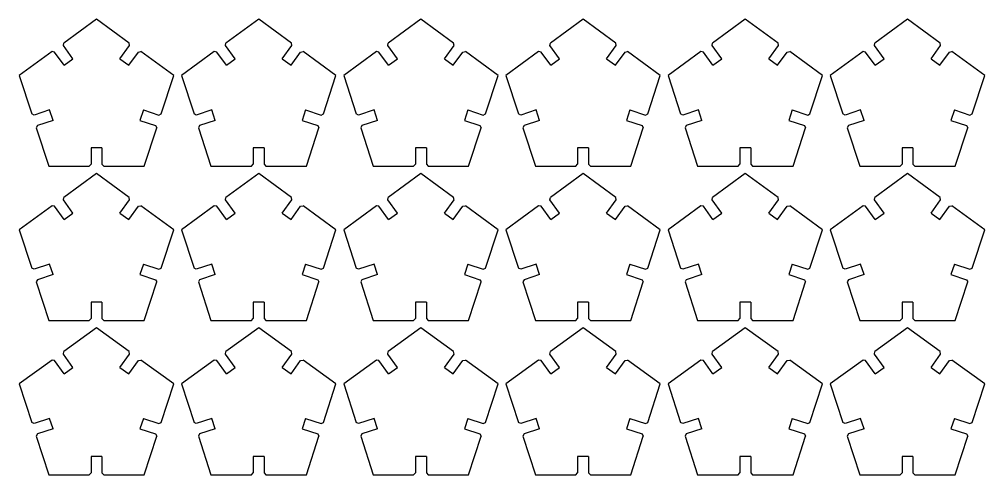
# Model space of a CAD drawing. Extents: x 13 to 1525, y 926 to 1281.
# Drawn here: x 772 to 1525, y 926 to 1281 of the extents above; entities that cross this region are included whole.
import ezdxf

# ---------------------------------------------------------------- set-up
doc = ezdxf.new("R2010")
doc.units = 0
doc.layers.get('0').update_dxf_attribs({"linetype": 'CONTINUOUS'})

msp = doc.modelspace()

# ---------------------------------------------------------------- linework, layer by layer
at = {"color": 7}
for points in [[(832.244523, 1280.557995), (806.73688, 1262.0256)], [(857.75217, 1262.0256), (832.244523, 1280.557995)], [(958.716573, 1280.557995), (933.20893, 1262.0256)], [(984.22422, 1262.0256), (958.716573, 1280.557995)], [(1085.188698, 1280.557995), (1059.681055, 1262.0256)], [(1110.696345, 1262.0256), (1085.188698, 1280.557995)], [(1211.660748, 1280.557995), (1186.153106, 1262.0256)], [(1237.168395, 1262.0256), (1211.660748, 1280.557995)], [(1338.132873, 1280.557995), (1312.625231, 1262.0256)], [(1363.64052, 1262.0256), (1338.132873, 1280.557995)], [(1464.604923, 1280.557995), (1439.097281, 1262.0256)], [(1490.11257, 1262.0256), (1464.604923, 1280.557995)], [(806.423328, 1260.0459), (806.73688, 1262.0256)], [(807.04123, 1244.727675), (813.921063, 1249.726125), (806.423328, 1260.0459)], [(850.567988, 1249.726125), (858.065722, 1260.0459)], [(858.065722, 1260.0459), (857.75217, 1262.0256)], [(932.895378, 1260.0459), (933.20893, 1262.0256)], [(933.51328, 1244.727675), (940.393113, 1249.726125), (932.895378, 1260.0459)], [(977.040037, 1249.726125), (984.537772, 1260.0459)], [(984.537772, 1260.0459), (984.22422, 1262.0256)], [(1059.367503, 1260.0459), (1059.681055, 1262.0256)], [(1059.985405, 1244.727675), (1066.865238, 1249.726125), (1059.367503, 1260.0459)], [(1103.512162, 1249.726125), (1111.009897, 1260.0459)], [(1111.009897, 1260.0459), (1110.696345, 1262.0256)], [(1185.839553, 1260.0459), (1186.153106, 1262.0256)], [(1186.457455, 1244.727675), (1193.337288, 1249.726125), (1185.839553, 1260.0459)], [(1229.984213, 1249.726125), (1237.481947, 1260.0459)], [(1237.481947, 1260.0459), (1237.168395, 1262.0256)], [(1312.311678, 1260.0459), (1312.625231, 1262.0256)], [(1312.92958, 1244.727675), (1319.809413, 1249.726125), (1312.311678, 1260.0459)], [(1356.456338, 1249.726125), (1363.954072, 1260.0459)], [(1363.954072, 1260.0459), (1363.64052, 1262.0256)], [(1438.783728, 1260.0459), (1439.097281, 1262.0256)], [(1439.401631, 1244.727675), (1446.281463, 1249.726125), (1438.783728, 1260.0459)], [(1482.928388, 1249.726125), (1490.426123, 1260.0459)], [(1490.426123, 1260.0459), (1490.11257, 1262.0256)], [(797.563781, 1255.36095), (772.056138, 1236.8286)], [(799.543496, 1255.047375), (797.563781, 1255.36095)], [(807.04123, 1244.727675), (799.543496, 1255.047375)], [(850.567988, 1249.726125), (857.44782, 1244.727675), (864.945555, 1255.047375)], [(864.945555, 1255.047375), (866.92527, 1255.36095)], [(892.432913, 1236.8286), (866.92527, 1255.36095)], [(924.03583, 1255.36095), (898.528188, 1236.8286)], [(926.015545, 1255.047375), (924.03583, 1255.36095)], [(933.51328, 1244.727675), (926.015545, 1255.047375)], [(977.040037, 1249.726125), (983.91987, 1244.727675), (991.417605, 1255.047375)], [(991.417605, 1255.047375), (993.39732, 1255.36095)], [(1018.904962, 1236.8286), (993.39732, 1255.36095)], [(1050.507955, 1255.36095), (1025.000313, 1236.8286)], [(1052.48767, 1255.047375), (1050.507955, 1255.36095)], [(1059.985405, 1244.727675), (1052.48767, 1255.047375)], [(1103.512162, 1249.726125), (1110.391995, 1244.727675), (1117.88973, 1255.047375)], [(1117.88973, 1255.047375), (1119.869445, 1255.36095)], [(1145.377088, 1236.8286), (1119.869445, 1255.36095)], [(1176.980006, 1255.36095), (1151.472363, 1236.8286)], [(1178.959721, 1255.047375), (1176.980006, 1255.36095)], [(1186.457455, 1244.727675), (1178.959721, 1255.047375)], [(1229.984213, 1249.726125), (1236.864045, 1244.727675), (1244.36178, 1255.047375)], [(1244.36178, 1255.047375), (1246.341495, 1255.36095)], [(1271.849137, 1236.8286), (1246.341495, 1255.36095)], [(1303.452131, 1255.36095), (1277.944488, 1236.8286)], [(1305.431846, 1255.047375), (1303.452131, 1255.36095)], [(1312.92958, 1244.727675), (1305.431846, 1255.047375)], [(1356.456338, 1249.726125), (1363.33617, 1244.727675), (1370.833905, 1255.047375)], [(1370.833905, 1255.047375), (1372.81362, 1255.36095)], [(1398.321263, 1236.8286), (1372.81362, 1255.36095)], [(1429.924181, 1255.36095), (1404.416538, 1236.8286)], [(1431.903896, 1255.047375), (1429.924181, 1255.36095)], [(1439.401631, 1244.727675), (1431.903896, 1255.047375)], [(1482.928388, 1249.726125), (1489.80822, 1244.727675), (1497.305955, 1255.047375)], [(1497.305955, 1255.047375), (1499.28567, 1255.36095)], [(1524.793312, 1236.8286), (1499.28567, 1255.36095)], [(772.056138, 1236.8286), (781.799186, 1206.84255)], [(882.689865, 1206.84255), (892.432913, 1236.8286)], [(898.528188, 1236.8286), (908.271235, 1206.84255)], [(1009.161915, 1206.84255), (1018.904962, 1236.8286)], [(1025.000313, 1236.8286), (1034.74336, 1206.84255)], [(1135.63404, 1206.84255), (1145.377088, 1236.8286)], [(1151.472363, 1236.8286), (1161.21541, 1206.84255)], [(1262.10609, 1206.84255), (1271.849137, 1236.8286)], [(1277.944488, 1236.8286), (1287.687535, 1206.84255)], [(1388.578215, 1206.84255), (1398.321263, 1236.8286)], [(1404.416538, 1236.8286), (1414.159586, 1206.84255)], [(1515.050265, 1206.84255), (1524.793312, 1236.8286)], [(783.585116, 1205.932575), (781.799186, 1206.84255)], [(795.716703, 1209.87435), (783.585116, 1205.932575)], [(798.344568, 1201.78665), (795.716703, 1209.87435)], [(868.772348, 1209.87435), (866.144483, 1201.78665), (878.27607, 1197.8448)], [(868.772348, 1209.87435), (880.903935, 1205.932575)], [(880.903935, 1205.932575), (882.689865, 1206.84255)], [(910.057165, 1205.932575), (908.271235, 1206.84255)], [(922.188753, 1209.87435), (910.057165, 1205.932575)], [(924.816618, 1201.78665), (922.188753, 1209.87435)], [(995.244397, 1209.87435), (992.616532, 1201.78665), (1004.74812, 1197.8448)], [(995.244397, 1209.87435), (1007.375985, 1205.932575)], [(1007.375985, 1205.932575), (1009.161915, 1206.84255)], [(1036.52929, 1205.932575), (1034.74336, 1206.84255)], [(1048.660878, 1209.87435), (1036.52929, 1205.932575)], [(1051.288743, 1201.78665), (1048.660878, 1209.87435)], [(1121.716522, 1209.87435), (1119.088657, 1201.78665), (1131.220245, 1197.8448)], [(1121.716522, 1209.87435), (1133.84811, 1205.932575)], [(1133.84811, 1205.932575), (1135.63404, 1206.84255)], [(1163.00134, 1205.932575), (1161.21541, 1206.84255)], [(1175.132928, 1209.87435), (1163.00134, 1205.932575)], [(1177.760793, 1201.78665), (1175.132928, 1209.87435)], [(1248.188572, 1209.87435), (1245.560708, 1201.78665), (1257.692295, 1197.8448)], [(1248.188572, 1209.87435), (1260.32016, 1205.932575)], [(1260.32016, 1205.932575), (1262.10609, 1206.84255)], [(1289.473465, 1205.932575), (1287.687535, 1206.84255)], [(1301.605053, 1209.87435), (1289.473465, 1205.932575)], [(1304.232918, 1201.78665), (1301.605053, 1209.87435)], [(1374.660697, 1209.87435), (1372.032833, 1201.78665), (1384.16442, 1197.8448)], [(1374.660697, 1209.87435), (1386.792285, 1205.932575)], [(1386.792285, 1205.932575), (1388.578215, 1206.84255)], [(1415.945516, 1205.932575), (1414.159586, 1206.84255)], [(1428.077103, 1209.87435), (1415.945516, 1205.932575)], [(1430.704968, 1201.78665), (1428.077103, 1209.87435)], [(1501.132748, 1209.87435), (1498.504883, 1201.78665), (1510.63647, 1197.8448)], [(1501.132748, 1209.87435), (1513.264335, 1205.932575)], [(1513.264335, 1205.932575), (1515.050265, 1206.84255)], [(786.212981, 1197.8448), (785.303006, 1196.0589)], [(798.344568, 1201.78665), (786.212981, 1197.8448)], [(878.27607, 1197.8448), (879.186045, 1196.0589)], [(912.68503, 1197.8448), (911.775055, 1196.0589)], [(924.816618, 1201.78665), (912.68503, 1197.8448)], [(1004.74812, 1197.8448), (1005.658095, 1196.0589)], [(1039.157155, 1197.8448), (1038.24718, 1196.0589)], [(1051.288743, 1201.78665), (1039.157155, 1197.8448)], [(1131.220245, 1197.8448), (1132.13022, 1196.0589)], [(1165.629205, 1197.8448), (1164.71923, 1196.0589)], [(1177.760793, 1201.78665), (1165.629205, 1197.8448)], [(1257.692295, 1197.8448), (1258.60227, 1196.0589)], [(1292.10133, 1197.8448), (1291.191355, 1196.0589)], [(1304.232918, 1201.78665), (1292.10133, 1197.8448)], [(1384.16442, 1197.8448), (1385.074395, 1196.0589)], [(1418.57338, 1197.8448), (1417.663405, 1196.0589)], [(1430.704968, 1201.78665), (1418.57338, 1197.8448)], [(1510.63647, 1197.8448), (1511.546445, 1196.0589)], [(785.303006, 1196.0589), (795.046053, 1166.07285)], [(869.442998, 1166.07285), (879.186045, 1196.0589)], [(911.775055, 1196.0589), (921.518103, 1166.07285)], [(995.915047, 1166.07285), (1005.658095, 1196.0589)], [(1038.24718, 1196.0589), (1047.990228, 1166.07285)], [(1122.387172, 1166.07285), (1132.13022, 1196.0589)], [(1164.71923, 1196.0589), (1174.462278, 1166.07285)], [(1248.859222, 1166.07285), (1258.60227, 1196.0589)], [(1291.191355, 1196.0589), (1300.934403, 1166.07285)], [(1375.331347, 1166.07285), (1385.074395, 1196.0589)], [(1417.663405, 1196.0589), (1427.406453, 1166.07285)], [(1501.803398, 1166.07285), (1511.546445, 1196.0589)], [(836.496495, 1180.246125), (827.992555, 1180.246125)], [(827.992555, 1180.246125), (827.992555, 1167.4902)], [(836.496495, 1180.246125), (836.496495, 1167.4902)], [(962.968545, 1180.246125), (954.464605, 1180.246125)], [(954.464605, 1180.246125), (954.464605, 1167.4902)], [(962.968545, 1180.246125), (962.968545, 1167.4902)], [(1089.44067, 1180.246125), (1080.93673, 1180.246125)], [(1080.93673, 1180.246125), (1080.93673, 1167.4902)], [(1089.44067, 1180.246125), (1089.44067, 1167.4902)], [(1215.91272, 1180.246125), (1207.40878, 1180.246125)], [(1207.40878, 1180.246125), (1207.40878, 1167.4902)], [(1215.91272, 1180.246125), (1215.91272, 1167.4902)], [(1342.384845, 1180.246125), (1333.880905, 1180.246125)], [(1333.880905, 1180.246125), (1333.880905, 1167.4902)], [(1342.384845, 1180.246125), (1342.384845, 1167.4902)], [(1468.856895, 1180.246125), (1460.352956, 1180.246125)], [(1460.352956, 1180.246125), (1460.352956, 1167.4902)], [(1468.856895, 1180.246125), (1468.856895, 1167.4902)], [(826.575236, 1166.07285), (827.992555, 1167.4902)], [(836.496495, 1167.4902), (837.913815, 1166.07285)], [(953.047285, 1166.07285), (954.464605, 1167.4902)], [(962.968545, 1167.4902), (964.385865, 1166.07285)], [(1079.51941, 1166.07285), (1080.93673, 1167.4902)], [(1089.44067, 1167.4902), (1090.85799, 1166.07285)], [(1205.99146, 1166.07285), (1207.40878, 1167.4902)], [(1215.91272, 1167.4902), (1217.33004, 1166.07285)], [(1332.463585, 1166.07285), (1333.880905, 1167.4902)], [(1342.384845, 1167.4902), (1343.802165, 1166.07285)], [(1458.935635, 1166.07285), (1460.352956, 1167.4902)], [(1468.856895, 1167.4902), (1470.274215, 1166.07285)], [(795.046053, 1166.07285), (826.575235, 1166.07285)], [(832.244523, 1160.272162), (806.73688, 1141.739767)], [(857.75217, 1141.739767), (832.244523, 1160.272162)], [(837.913815, 1166.07285), (869.442998, 1166.07285)], [(921.518103, 1166.07285), (953.047285, 1166.07285)], [(958.716573, 1160.272162), (933.20893, 1141.739767)], [(984.22422, 1141.739767), (958.716573, 1160.272162)], [(964.385865, 1166.07285), (995.915047, 1166.07285)], [(1047.990228, 1166.07285), (1079.51941, 1166.07285)], [(1085.188698, 1160.272162), (1059.681055, 1141.739767)], [(1110.696345, 1141.739767), (1085.188698, 1160.272162)], [(1090.85799, 1166.07285), (1122.387172, 1166.07285)], [(1174.462278, 1166.07285), (1205.99146, 1166.07285)], [(1211.660748, 1160.272162), (1186.153106, 1141.739767)], [(1237.168395, 1141.739767), (1211.660748, 1160.272162)], [(1217.33004, 1166.07285), (1248.859222, 1166.07285)], [(1300.934403, 1166.07285), (1332.463585, 1166.07285)], [(1338.132873, 1160.272162), (1312.625231, 1141.739767)], [(1363.64052, 1141.739767), (1338.132873, 1160.272162)], [(1343.802165, 1166.07285), (1375.331347, 1166.07285)], [(1427.406453, 1166.07285), (1458.935635, 1166.07285)], [(1464.604923, 1160.272162), (1439.097281, 1141.739767)], [(1490.11257, 1141.739767), (1464.604923, 1160.272162)], [(1470.274215, 1166.07285), (1501.803398, 1166.07285)], [(806.423328, 1139.760067), (806.73688, 1141.739767)], [(807.04123, 1124.441842), (813.921063, 1129.440292), (806.423328, 1139.760067)], [(850.567988, 1129.440292), (858.065722, 1139.760067)], [(858.065722, 1139.760067), (857.75217, 1141.739767)], [(932.895378, 1139.760067), (933.20893, 1141.739767)], [(933.51328, 1124.441842), (940.393113, 1129.440292), (932.895378, 1139.760067)], [(977.040037, 1129.440292), (984.537772, 1139.760067)], [(984.537772, 1139.760067), (984.22422, 1141.739767)], [(1059.367503, 1139.760067), (1059.681055, 1141.739767)], [(1059.985405, 1124.441842), (1066.865238, 1129.440292), (1059.367503, 1139.760067)], [(1103.512162, 1129.440292), (1111.009897, 1139.760067)], [(1111.009897, 1139.760067), (1110.696345, 1141.739767)], [(1185.839553, 1139.760067), (1186.153106, 1141.739767)], [(1186.457455, 1124.441842), (1193.337288, 1129.440292), (1185.839553, 1139.760067)], [(1229.984213, 1129.440292), (1237.481947, 1139.760067)], [(1237.481947, 1139.760067), (1237.168395, 1141.739767)], [(1312.311678, 1139.760067), (1312.625231, 1141.739767)], [(1312.92958, 1124.441842), (1319.809413, 1129.440292), (1312.311678, 1139.760067)], [(1356.456338, 1129.440292), (1363.954072, 1139.760067)], [(1363.954072, 1139.760067), (1363.64052, 1141.739767)], [(1438.783728, 1139.760067), (1439.097281, 1141.739767)], [(1439.401631, 1124.441842), (1446.281463, 1129.440292), (1438.783728, 1139.760067)], [(1482.928388, 1129.440292), (1490.426123, 1139.760067)], [(1490.426123, 1139.760067), (1490.11257, 1141.739767)], [(797.563781, 1135.075118), (772.056138, 1116.542768)], [(799.543496, 1134.761542), (797.563781, 1135.075118)], [(807.04123, 1124.441842), (799.543496, 1134.761542)], [(850.567988, 1129.440292), (857.44782, 1124.441842), (864.945555, 1134.761542)], [(864.945555, 1134.761542), (866.92527, 1135.075118)], [(892.432913, 1116.542768), (866.92527, 1135.075118)], [(924.03583, 1135.075118), (898.528188, 1116.542768)], [(926.015545, 1134.761542), (924.03583, 1135.075118)], [(933.51328, 1124.441842), (926.015545, 1134.761542)], [(977.040037, 1129.440292), (983.91987, 1124.441842), (991.417605, 1134.761542)], [(991.417605, 1134.761542), (993.39732, 1135.075118)], [(1018.904962, 1116.542768), (993.39732, 1135.075118)], [(1050.507955, 1135.075118), (1025.000313, 1116.542768)], [(1052.48767, 1134.761542), (1050.507955, 1135.075118)], [(1059.985405, 1124.441842), (1052.48767, 1134.761542)], [(1103.512162, 1129.440292), (1110.391995, 1124.441842), (1117.88973, 1134.761542)], [(1117.88973, 1134.761542), (1119.869445, 1135.075118)], [(1145.377088, 1116.542768), (1119.869445, 1135.075118)], [(1176.980006, 1135.075118), (1151.472363, 1116.542768)], [(1178.959721, 1134.761542), (1176.980006, 1135.075118)], [(1186.457455, 1124.441842), (1178.959721, 1134.761542)], [(1229.984213, 1129.440292), (1236.864045, 1124.441842), (1244.36178, 1134.761542)], [(1244.36178, 1134.761542), (1246.341495, 1135.075118)], [(1271.849137, 1116.542768), (1246.341495, 1135.075118)], [(1303.452131, 1135.075118), (1277.944488, 1116.542768)], [(1305.431846, 1134.761542), (1303.452131, 1135.075118)], [(1312.92958, 1124.441842), (1305.431846, 1134.761542)], [(1356.456338, 1129.440292), (1363.33617, 1124.441842), (1370.833905, 1134.761542)], [(1370.833905, 1134.761542), (1372.81362, 1135.075118)], [(1398.321263, 1116.542768), (1372.81362, 1135.075118)], [(1429.924181, 1135.075118), (1404.416538, 1116.542768)], [(1431.903896, 1134.761542), (1429.924181, 1135.075118)], [(1439.401631, 1124.441842), (1431.903896, 1134.761542)], [(1482.928388, 1129.440292), (1489.80822, 1124.441842), (1497.305955, 1134.761542)], [(1497.305955, 1134.761542), (1499.28567, 1135.075118)], [(1524.793312, 1116.542768), (1499.28567, 1135.075118)], [(772.056138, 1116.542768), (781.799186, 1086.556717)], [(882.689865, 1086.556717), (892.432913, 1116.542768)], [(898.528188, 1116.542768), (908.271235, 1086.556717)], [(1009.161915, 1086.556717), (1018.904962, 1116.542768)], [(1025.000313, 1116.542768), (1034.74336, 1086.556717)], [(1135.63404, 1086.556717), (1145.377088, 1116.542768)], [(1151.472363, 1116.542768), (1161.21541, 1086.556717)], [(1262.10609, 1086.556717), (1271.849137, 1116.542768)], [(1277.944488, 1116.542768), (1287.687535, 1086.556717)], [(1388.578215, 1086.556717), (1398.321263, 1116.542768)], [(1404.416538, 1116.542768), (1414.159586, 1086.556717)], [(1515.050265, 1086.556717), (1524.793312, 1116.542768)], [(783.585116, 1085.646743), (781.799186, 1086.556717)], [(795.716703, 1089.588517), (783.585116, 1085.646743)], [(798.344568, 1081.500817), (795.716703, 1089.588517)], [(868.772348, 1089.588517), (866.144483, 1081.500817), (878.27607, 1077.558967)], [(868.772348, 1089.588517), (880.903935, 1085.646743)], [(880.903935, 1085.646743), (882.689865, 1086.556717)], [(910.057165, 1085.646743), (908.271235, 1086.556717)], [(922.188753, 1089.588517), (910.057165, 1085.646743)], [(924.816618, 1081.500817), (922.188753, 1089.588517)], [(995.244397, 1089.588517), (992.616532, 1081.500817), (1004.74812, 1077.558967)], [(995.244397, 1089.588517), (1007.375985, 1085.646743)], [(1007.375985, 1085.646743), (1009.161915, 1086.556717)], [(1036.52929, 1085.646743), (1034.74336, 1086.556717)], [(1048.660878, 1089.588517), (1036.52929, 1085.646743)], [(1051.288743, 1081.500817), (1048.660878, 1089.588517)], [(1121.716522, 1089.588517), (1119.088657, 1081.500817), (1131.220245, 1077.558967)], [(1121.716522, 1089.588517), (1133.84811, 1085.646743)], [(1133.84811, 1085.646743), (1135.63404, 1086.556717)], [(1163.00134, 1085.646743), (1161.21541, 1086.556717)], [(1175.132928, 1089.588517), (1163.00134, 1085.646743)], [(1177.760793, 1081.500817), (1175.132928, 1089.588517)], [(1248.188572, 1089.588517), (1245.560708, 1081.500817), (1257.692295, 1077.558967)], [(1248.188572, 1089.588517), (1260.32016, 1085.646743)], [(1260.32016, 1085.646743), (1262.10609, 1086.556717)], [(1289.473465, 1085.646743), (1287.687535, 1086.556717)], [(1301.605053, 1089.588517), (1289.473465, 1085.646743)], [(1304.232918, 1081.500817), (1301.605053, 1089.588517)], [(1374.660697, 1089.588517), (1372.032833, 1081.500817), (1384.16442, 1077.558967)], [(1374.660697, 1089.588517), (1386.792285, 1085.646743)], [(1386.792285, 1085.646743), (1388.578215, 1086.556717)], [(1415.945516, 1085.646743), (1414.159586, 1086.556717)], [(1428.077103, 1089.588517), (1415.945516, 1085.646743)], [(1430.704968, 1081.500817), (1428.077103, 1089.588517)], [(1501.132748, 1089.588517), (1498.504883, 1081.500817), (1510.63647, 1077.558967)], [(1501.132748, 1089.588517), (1513.264335, 1085.646743)], [(1513.264335, 1085.646743), (1515.050265, 1086.556717)], [(786.212981, 1077.558967), (785.303006, 1075.773067)], [(798.344568, 1081.500817), (786.212981, 1077.558967)], [(878.27607, 1077.558967), (879.186045, 1075.773067)], [(912.68503, 1077.558967), (911.775055, 1075.773067)], [(924.816618, 1081.500817), (912.68503, 1077.558967)], [(1004.74812, 1077.558967), (1005.658095, 1075.773067)], [(1039.157155, 1077.558967), (1038.24718, 1075.773067)], [(1051.288743, 1081.500817), (1039.157155, 1077.558967)], [(1131.220245, 1077.558967), (1132.13022, 1075.773067)], [(1165.629205, 1077.558967), (1164.71923, 1075.773067)], [(1177.760793, 1081.500817), (1165.629205, 1077.558967)], [(1257.692295, 1077.558967), (1258.60227, 1075.773067)], [(1292.10133, 1077.558967), (1291.191355, 1075.773067)], [(1304.232918, 1081.500817), (1292.10133, 1077.558967)], [(1384.16442, 1077.558967), (1385.074395, 1075.773067)], [(1418.57338, 1077.558967), (1417.663405, 1075.773067)], [(1430.704968, 1081.500817), (1418.57338, 1077.558967)], [(1510.63647, 1077.558967), (1511.546445, 1075.773067)], [(785.303006, 1075.773067), (795.046053, 1045.787017)], [(869.442998, 1045.787017), (879.186045, 1075.773067)], [(911.775055, 1075.773067), (921.518103, 1045.787017)], [(995.915047, 1045.787017), (1005.658095, 1075.773067)], [(1038.24718, 1075.773067), (1047.990228, 1045.787017)], [(1122.387172, 1045.787017), (1132.13022, 1075.773067)], [(1164.71923, 1075.773067), (1174.462278, 1045.787017)], [(1248.859222, 1045.787017), (1258.60227, 1075.773067)], [(1291.191355, 1075.773067), (1300.934403, 1045.787017)], [(1375.331347, 1045.787017), (1385.074395, 1075.773067)], [(1417.663405, 1075.773067), (1427.406453, 1045.787017)], [(1501.803398, 1045.787017), (1511.546445, 1075.773067)], [(836.496495, 1059.960292), (827.992555, 1059.960292)], [(827.992555, 1059.960292), (827.992555, 1047.204367)], [(836.496495, 1059.960292), (836.496495, 1047.204367)], [(962.968545, 1059.960292), (954.464605, 1059.960292)], [(954.464605, 1059.960292), (954.464605, 1047.204367)], [(962.968545, 1059.960292), (962.968545, 1047.204367)], [(1089.44067, 1059.960292), (1080.93673, 1059.960292)], [(1080.93673, 1059.960292), (1080.93673, 1047.204367)], [(1089.44067, 1059.960292), (1089.44067, 1047.204367)], [(1215.91272, 1059.960292), (1207.40878, 1059.960292)], [(1207.40878, 1059.960292), (1207.40878, 1047.204367)], [(1215.91272, 1059.960292), (1215.91272, 1047.204367)], [(1342.384845, 1059.960292), (1333.880905, 1059.960292)], [(1333.880905, 1059.960292), (1333.880905, 1047.204367)], [(1342.384845, 1059.960292), (1342.384845, 1047.204367)], [(1468.856895, 1059.960292), (1460.352956, 1059.960292)], [(1460.352956, 1059.960292), (1460.352956, 1047.204367)], [(1468.856895, 1059.960292), (1468.856895, 1047.204367)], [(826.575236, 1045.787017), (827.992555, 1047.204367)], [(836.496495, 1047.204367), (837.913815, 1045.787018)], [(953.047285, 1045.787017), (954.464605, 1047.204367)], [(962.968545, 1047.204367), (964.385865, 1045.787018)], [(1079.51941, 1045.787017), (1080.93673, 1047.204367)], [(1089.44067, 1047.204367), (1090.85799, 1045.787018)], [(1205.99146, 1045.787017), (1207.40878, 1047.204367)], [(1215.91272, 1047.204367), (1217.33004, 1045.787018)], [(1332.463585, 1045.787017), (1333.880905, 1047.204367)], [(1342.384845, 1047.204367), (1343.802165, 1045.787018)], [(1458.935635, 1045.787017), (1460.352956, 1047.204367)], [(1468.856895, 1047.204367), (1470.274215, 1045.787018)], [(795.046053, 1045.787017), (826.575235, 1045.787017)], [(832.244523, 1039.98633), (806.73688, 1021.453935)], [(857.75217, 1021.453935), (832.244523, 1039.98633)], [(837.913815, 1045.787017), (869.442998, 1045.787017)], [(921.518103, 1045.787017), (953.047285, 1045.787017)], [(958.716573, 1039.98633), (933.20893, 1021.453935)], [(984.22422, 1021.453935), (958.716573, 1039.98633)], [(964.385865, 1045.787017), (995.915047, 1045.787017)], [(1047.990228, 1045.787017), (1079.51941, 1045.787017)], [(1085.188698, 1039.98633), (1059.681055, 1021.453935)], [(1110.696345, 1021.453935), (1085.188698, 1039.98633)], [(1090.85799, 1045.787017), (1122.387172, 1045.787017)], [(1174.462278, 1045.787017), (1205.99146, 1045.787017)], [(1211.660748, 1039.98633), (1186.153106, 1021.453935)], [(1237.168395, 1021.453935), (1211.660748, 1039.98633)], [(1217.33004, 1045.787017), (1248.859222, 1045.787017)], [(1300.934403, 1045.787017), (1332.463585, 1045.787017)], [(1338.132873, 1039.98633), (1312.625231, 1021.453935)], [(1363.64052, 1021.453935), (1338.132873, 1039.98633)], [(1343.802165, 1045.787017), (1375.331347, 1045.787017)], [(1427.406453, 1045.787017), (1458.935635, 1045.787017)], [(1464.604923, 1039.98633), (1439.097281, 1021.453935)], [(1490.11257, 1021.453935), (1464.604923, 1039.98633)], [(1470.274215, 1045.787017), (1501.803398, 1045.787017)], [(806.423328, 1019.474235), (806.73688, 1021.453935)], [(807.04123, 1004.15601), (813.921063, 1009.15446), (806.423328, 1019.474235)], [(850.567988, 1009.15446), (858.065722, 1019.474235)], [(858.065722, 1019.474235), (857.75217, 1021.453935)], [(932.895378, 1019.474235), (933.20893, 1021.453935)], [(933.51328, 1004.15601), (940.393113, 1009.15446), (932.895378, 1019.474235)], [(977.040037, 1009.15446), (984.537772, 1019.474235)], [(984.537772, 1019.474235), (984.22422, 1021.453935)], [(1059.367503, 1019.474235), (1059.681055, 1021.453935)], [(1059.985405, 1004.15601), (1066.865238, 1009.15446), (1059.367503, 1019.474235)], [(1103.512162, 1009.15446), (1111.009897, 1019.474235)], [(1111.009897, 1019.474235), (1110.696345, 1021.453935)], [(1185.839553, 1019.474235), (1186.153106, 1021.453935)], [(1186.457455, 1004.15601), (1193.337288, 1009.15446), (1185.839553, 1019.474235)], [(1229.984213, 1009.15446), (1237.481947, 1019.474235)], [(1237.481947, 1019.474235), (1237.168395, 1021.453935)], [(1312.311678, 1019.474235), (1312.625231, 1021.453935)], [(1312.92958, 1004.15601), (1319.809413, 1009.15446), (1312.311678, 1019.474235)], [(1356.456338, 1009.15446), (1363.954072, 1019.474235)], [(1363.954072, 1019.474235), (1363.64052, 1021.453935)], [(1438.783728, 1019.474235), (1439.097281, 1021.453935)], [(1439.401631, 1004.15601), (1446.281463, 1009.15446), (1438.783728, 1019.474235)], [(1482.928388, 1009.15446), (1490.426123, 1019.474235)], [(1490.426123, 1019.474235), (1490.11257, 1021.453935)], [(797.563781, 1014.789285), (772.056138, 996.256935)], [(799.543496, 1014.47571), (797.563781, 1014.789285)], [(807.04123, 1004.15601), (799.543496, 1014.47571)], [(850.567988, 1009.15446), (857.44782, 1004.15601), (864.945555, 1014.47571)], [(864.945555, 1014.47571), (866.92527, 1014.789285)], [(892.432913, 996.256935), (866.92527, 1014.789285)], [(924.03583, 1014.789285), (898.528188, 996.256935)], [(926.015545, 1014.47571), (924.03583, 1014.789285)], [(933.51328, 1004.15601), (926.015545, 1014.47571)], [(977.040037, 1009.15446), (983.91987, 1004.15601), (991.417605, 1014.47571)], [(991.417605, 1014.47571), (993.39732, 1014.789285)], [(1018.904962, 996.256935), (993.39732, 1014.789285)], [(1050.507955, 1014.789285), (1025.000313, 996.256935)], [(1052.48767, 1014.47571), (1050.507955, 1014.789285)], [(1059.985405, 1004.15601), (1052.48767, 1014.47571)], [(1103.512162, 1009.15446), (1110.391995, 1004.15601), (1117.88973, 1014.47571)], [(1117.88973, 1014.47571), (1119.869445, 1014.789285)], [(1145.377088, 996.256935), (1119.869445, 1014.789285)], [(1176.980006, 1014.789285), (1151.472363, 996.256935)], [(1178.959721, 1014.47571), (1176.980006, 1014.789285)], [(1186.457455, 1004.15601), (1178.959721, 1014.47571)], [(1229.984213, 1009.15446), (1236.864045, 1004.15601), (1244.36178, 1014.47571)], [(1244.36178, 1014.47571), (1246.341495, 1014.789285)], [(1271.849137, 996.256935), (1246.341495, 1014.789285)], [(1303.452131, 1014.789285), (1277.944488, 996.256935)], [(1305.431846, 1014.47571), (1303.452131, 1014.789285)], [(1312.92958, 1004.15601), (1305.431846, 1014.47571)], [(1356.456338, 1009.15446), (1363.33617, 1004.15601), (1370.833905, 1014.47571)], [(1370.833905, 1014.47571), (1372.81362, 1014.789285)], [(1398.321263, 996.256935), (1372.81362, 1014.789285)], [(1429.924181, 1014.789285), (1404.416538, 996.256935)], [(1431.903896, 1014.47571), (1429.924181, 1014.789285)], [(1439.401631, 1004.15601), (1431.903896, 1014.47571)], [(1482.928388, 1009.15446), (1489.80822, 1004.15601), (1497.305955, 1014.47571)], [(1497.305955, 1014.47571), (1499.28567, 1014.789285)], [(1524.793312, 996.256935), (1499.28567, 1014.789285)], [(772.056138, 996.256935), (781.799186, 966.270885)], [(882.689865, 966.270885), (892.432913, 996.256935)], [(898.528188, 996.256935), (908.271235, 966.270885)], [(1009.161915, 966.270885), (1018.904962, 996.256935)], [(1025.000313, 996.256935), (1034.74336, 966.270885)], [(1135.63404, 966.270885), (1145.377088, 996.256935)], [(1151.472363, 996.256935), (1161.21541, 966.270885)], [(1262.10609, 966.270885), (1271.849137, 996.256935)], [(1277.944488, 996.256935), (1287.687535, 966.270885)], [(1388.578215, 966.270885), (1398.321263, 996.256935)], [(1404.416538, 996.256935), (1414.159586, 966.270885)], [(1515.050265, 966.270885), (1524.793312, 996.256935)], [(783.585116, 965.36091), (781.799186, 966.270885)], [(795.716703, 969.302685), (783.585116, 965.36091)], [(798.344568, 961.214985), (795.716703, 969.302685)], [(868.772348, 969.302685), (866.144483, 961.214985), (878.27607, 957.273135)], [(868.772348, 969.302685), (880.903935, 965.36091)], [(880.903935, 965.36091), (882.689865, 966.270885)], [(910.057165, 965.36091), (908.271235, 966.270885)], [(922.188753, 969.302685), (910.057165, 965.36091)], [(924.816618, 961.214985), (922.188753, 969.302685)], [(995.244397, 969.302685), (992.616532, 961.214985), (1004.74812, 957.273135)], [(995.244397, 969.302685), (1007.375985, 965.36091)], [(1007.375985, 965.36091), (1009.161915, 966.270885)], [(1036.52929, 965.36091), (1034.74336, 966.270885)], [(1048.660878, 969.302685), (1036.52929, 965.36091)], [(1051.288743, 961.214985), (1048.660878, 969.302685)], [(1121.716522, 969.302685), (1119.088657, 961.214985), (1131.220245, 957.273135)], [(1121.716522, 969.302685), (1133.84811, 965.36091)], [(1133.84811, 965.36091), (1135.63404, 966.270885)], [(1163.00134, 965.36091), (1161.21541, 966.270885)], [(1175.132928, 969.302685), (1163.00134, 965.36091)], [(1177.760793, 961.214985), (1175.132928, 969.302685)], [(1248.188572, 969.302685), (1245.560708, 961.214985), (1257.692295, 957.273135)], [(1248.188572, 969.302685), (1260.32016, 965.36091)], [(1260.32016, 965.36091), (1262.10609, 966.270885)], [(1289.473465, 965.36091), (1287.687535, 966.270885)], [(1301.605053, 969.302685), (1289.473465, 965.36091)], [(1304.232918, 961.214985), (1301.605053, 969.302685)], [(1374.660697, 969.302685), (1372.032833, 961.214985), (1384.16442, 957.273135)], [(1374.660697, 969.302685), (1386.792285, 965.36091)], [(1386.792285, 965.36091), (1388.578215, 966.270885)], [(1415.945516, 965.36091), (1414.159586, 966.270885)], [(1428.077103, 969.302685), (1415.945516, 965.36091)], [(1430.704968, 961.214985), (1428.077103, 969.302685)], [(1501.132748, 969.302685), (1498.504883, 961.214985), (1510.63647, 957.273135)], [(1501.132748, 969.302685), (1513.264335, 965.36091)], [(1513.264335, 965.36091), (1515.050265, 966.270885)], [(786.212981, 957.273135), (785.303006, 955.487235)], [(798.344568, 961.214985), (786.212981, 957.273135)], [(878.27607, 957.273135), (879.186045, 955.487235)], [(912.68503, 957.273135), (911.775055, 955.487235)], [(924.816618, 961.214985), (912.68503, 957.273135)], [(1004.74812, 957.273135), (1005.658095, 955.487235)], [(1039.157155, 957.273135), (1038.24718, 955.487235)], [(1051.288743, 961.214985), (1039.157155, 957.273135)], [(1131.220245, 957.273135), (1132.13022, 955.487235)], [(1165.629205, 957.273135), (1164.71923, 955.487235)], [(1177.760793, 961.214985), (1165.629205, 957.273135)], [(1257.692295, 957.273135), (1258.60227, 955.487235)], [(1292.10133, 957.273135), (1291.191355, 955.487235)], [(1304.232918, 961.214985), (1292.10133, 957.273135)], [(1384.16442, 957.273135), (1385.074395, 955.487235)], [(1418.57338, 957.273135), (1417.663405, 955.487235)], [(1430.704968, 961.214985), (1418.57338, 957.273135)], [(1510.63647, 957.273135), (1511.546445, 955.487235)], [(785.303006, 955.487235), (795.046053, 925.501185)], [(869.442998, 925.501185), (879.186045, 955.487235)], [(911.775055, 955.487235), (921.518103, 925.501185)], [(995.915047, 925.501185), (1005.658095, 955.487235)], [(1038.24718, 955.487235), (1047.990228, 925.501185)], [(1122.387172, 925.501185), (1132.13022, 955.487235)], [(1164.71923, 955.487235), (1174.462278, 925.501185)], [(1248.859222, 925.501185), (1258.60227, 955.487235)], [(1291.191355, 955.487235), (1300.934403, 925.501185)], [(1375.331347, 925.501185), (1385.074395, 955.487235)], [(1417.663405, 955.487235), (1427.406453, 925.501185)], [(1501.803398, 925.501185), (1511.546445, 955.487235)], [(836.496495, 939.67446), (827.992555, 939.67446)], [(827.992555, 939.67446), (827.992555, 926.918535)], [(836.496495, 939.67446), (836.496495, 926.918535)], [(962.968545, 939.67446), (954.464605, 939.67446)], [(954.464605, 939.67446), (954.464605, 926.918535)], [(962.968545, 939.67446), (962.968545, 926.918535)], [(1089.44067, 939.67446), (1080.93673, 939.67446)], [(1080.93673, 939.67446), (1080.93673, 926.918535)], [(1089.44067, 939.67446), (1089.44067, 926.918535)], [(1215.91272, 939.67446), (1207.40878, 939.67446)], [(1207.40878, 939.67446), (1207.40878, 926.918535)], [(1215.91272, 939.67446), (1215.91272, 926.918535)], [(1342.384845, 939.67446), (1333.880905, 939.67446)], [(1333.880905, 939.67446), (1333.880905, 926.918535)], [(1342.384845, 939.67446), (1342.384845, 926.918535)], [(1468.856895, 939.67446), (1460.352956, 939.67446)], [(1460.352956, 939.67446), (1460.352956, 926.918535)], [(1468.856895, 939.67446), (1468.856895, 926.918535)], [(826.575236, 925.501185), (827.992555, 926.918535)], [(836.496495, 926.918535), (837.913815, 925.501185)], [(953.047285, 925.501185), (954.464605, 926.918535)], [(962.968545, 926.918535), (964.385865, 925.501185)], [(1079.51941, 925.501185), (1080.93673, 926.918535)], [(1089.44067, 926.918535), (1090.85799, 925.501185)], [(1205.99146, 925.501185), (1207.40878, 926.918535)], [(1215.91272, 926.918535), (1217.33004, 925.501185)], [(1332.463585, 925.501185), (1333.880905, 926.918535)], [(1342.384845, 926.918535), (1343.802165, 925.501185)], [(1458.935635, 925.501185), (1460.352956, 926.918535)], [(1468.856895, 926.918535), (1470.274215, 925.501185)], [(795.046053, 925.501185), (826.575235, 925.501185)], [(837.913815, 925.501185), (869.442998, 925.501185)], [(921.518103, 925.501185), (953.047285, 925.501185)], [(964.385865, 925.501185), (995.915047, 925.501185)], [(1047.990228, 925.501185), (1079.51941, 925.501185)], [(1090.85799, 925.501185), (1122.387172, 925.501185)], [(1174.462278, 925.501185), (1205.99146, 925.501185)], [(1217.33004, 925.501185), (1248.859222, 925.501185)], [(1300.934403, 925.501185), (1332.463585, 925.501185)], [(1343.802165, 925.501185), (1375.331347, 925.501185)], [(1427.406453, 925.501185), (1458.935635, 925.501185)], [(1470.274215, 925.501185), (1501.803398, 925.501185)]]:
    msp.add_lwpolyline(points, dxfattribs=at)

doc.saveas('drawing.dxf')
